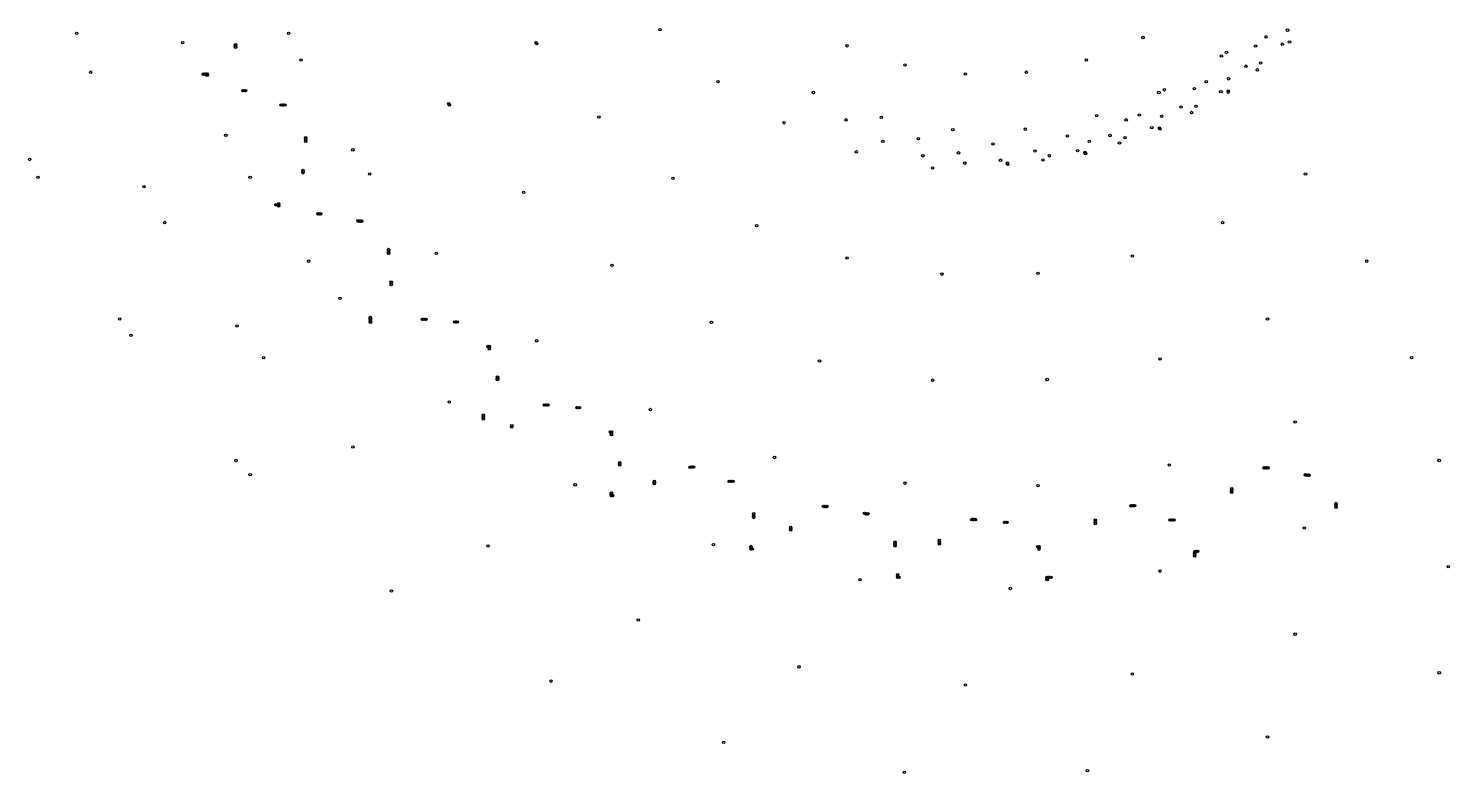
# Model space of a CAD drawing. Header units: millimetres. Extents: x -859 to 784, y -859 to 859.
# Drawn here: x -784 to 379, y -859 to -249 of the extents above; entities that cross this region are included whole.
import ezdxf

# ---------------------------------------------------------------- set-up
doc = ezdxf.new("R2010")
doc.units = ezdxf.units.MM
doc.layers.add('WorkingSpace', color=5, linetype='Continuous')

msp = doc.modelspace()

# ---------------------------------------------------------------- linework, layer by layer
at = {"layer": 'WorkingSpace'}
for centre in [(-744.6, -253), (-571, -253), (-267, -250), (128.4, -256.4), (229.2, -255.9), (246.8, -250.4), (-657.8, -260.6), (-614.5, -262.4), (-614.5, -263.4), (-614.5, -264.4), (-368.4, -260.6), (-368, -261.5), (-113.8, -263.2), (196.8, -268.6), (220.6, -263.3), (242.5, -261.9), (248.4, -260.1), (-560.8, -274.8), (-66.4, -278.9), (82, -274.8), (192.7, -271.5), (212.7, -279.9), (224.7, -277.3), (-733, -284.8), (-640.7, -286.4), (-639.7, -286.4), (-638.7, -286.4), (-637.7, -286.4), (-637.7, -287.4), (-16.9, -286.2), (33, -284.8), (198.5, -290.2), (222.1, -282.9), (-608.2, -300), (-607.2, -300), (-606.2, -300), (-219.5, -292.6), (-141.4, -301.4), (141.4, -301.4), (146, -299.2), (170.4, -298.3), (180.2, -292.5), (192.2, -300.8), (198.3, -300.1), (198.3, -301.1), (-577.1, -311.7), (-576.1, -311.7), (-575.1, -311.7), (-574.1, -311.7), (-439.9, -310.6), (-439.4, -311.5), (159.6, -313.3), (171.9, -312.8), (-317, -321.4), (-165.4, -326.2), (-114.7, -323.8), (-85.7, -321.7), (90.5, -320.4), (114.7, -323.8), (125.4, -319.9), (143.8, -320.8), (168.3, -317.8), (-622.4, -336.4), (-557, -338.3), (-27.2, -331.8), (32.2, -331.4), (66.6, -337), (101.4, -336.6), (113.7, -338.4), (135.7, -330.2), (141.9, -330.5), (142.4, -331.3), (-557, -339.3), (-557, -340.3), (-557, -341.3), (-518.4, -348.3), (-106.2, -350), (-84.5, -341.3), (-55.4, -339.1), (5.7, -343.5), (40.1, -349.3), (74.9, -349), (84.5, -341.3), (109.2, -342.7), (-783, -356.2), (-51.8, -353.2), (-22.6, -350.8), (-17.4, -359.2), (11.8, -356.8), (17.4, -359.2), (17.7, -360.2), (46.6, -356.6), (51.8, -353.2), (80.9, -350.4), (81.4, -351.3), (-776.2, -370.9), (-602.5, -370.9), (-559.2, -365.1), (-559.2, -366.1), (-559.2, -367.1), (-504.6, -368), (-256.4, -371.6), (-43.8, -363.1), (261.5, -368), (-689.4, -378.4), (-378.6, -383), (-581.2, -393.3), (-580.2, -393.3), (-579.2, -392.3), (-579.2, -393.3), (-579.2, -394.3), (-672.4, -407.8), (-546.9, -400.7), (-545.9, -400.7), (-544.9, -400.7), (-514.2, -406.4), (-513.2, -406.7), (-512.2, -406.7), (-511.2, -406.7), (193.6, -407.8), (-187.9, -410.4), (-489.2, -429.9), (-489.2, -430.9), (-554.6, -439.4), (-489.2, -431.9), (-489.2, -432.9), (-450, -433), (-306.3, -442.9), (-113.8, -436.8), (119.8, -435.2), (311.5, -439.4), (-36.2, -450), (42.5, -449.4), (-487, -456.6), (-487, -457.6), (-487, -458.6), (-529, -469.8), (-709.3, -486.8), (-504.1, -485.3), (-504.1, -486.3), (-504.1, -487.3), (-504.1, -488.3), (-504, -489.3), (-461.6, -487), (-460.6, -487), (-459.6, -487), (-458.6, -487), (-434.9, -489.2), (-433.9, -489.2), (-432.9, -489.2), (-224.8, -489.4), (230.4, -486.8), (-700, -500), (-613.2, -492.4), (-407.7, -509.2), (-406.7, -509.2), (-406.7, -510.2), (-406.7, -511.2), (-368, -504.6), (-591.4, -518.4), (-136.4, -521), (142.4, -519.4), (348.3, -518.4), (-400, -534.2), (-400, -535.2), (-400, -536.2), (-43.8, -536.8), (50, -536.2), (-439.4, -554.6), (-361.7, -557), (-360.7, -557), (-359.7, -557), (-358.7, -557), (-334.9, -559.2), (-333.9, -559.2), (-332.9, -559.2), (-411.6, -565.4), (-411.6, -566.4), (-411.6, -567.4), (-411.6, -568.4), (-274.8, -560.8), (253, -571), (-388.3, -574.1), (-388.3, -575.1), (-307.7, -579.2), (-306.7, -579.2), (-306.7, -580.2), (-306.7, -581.2), (-518.4, -591.4), (-614, -602.5), (-300, -604.2), (-300, -605.2), (-173.2, -600), (370.9, -602.5), (-602.5, -614), (-300, -606.2), (-242.4, -608.1), (-241.4, -607.8), (-240.4, -607.8), (-239.4, -607.8), (150, -606.2), (227.7, -608.5), (228.7, -608.5), (229.7, -608.5), (230.7, -608.5), (261.5, -614.2), (262.4, -614.5), (263.4, -614.5), (264.4, -614.5), (-336.4, -622.4), (-306.7, -629.2), (-271.6, -619.5), (-271.6, -620.5), (-271.6, -621.5), (-210.3, -619.5), (-209.3, -619.5), (-208.3, -619.5), (-207.3, -619.5), (-66.4, -621), (42.5, -623.1), (201.1, -625.6), (201.1, -626.6), (201.1, -627.6), (201.1, -628.6), (-306.7, -630.2), (-306.7, -631.2), (-305.7, -631.2), (-133.2, -640.1), (-132.2, -640.1), (-131.2, -640.1), (-130.2, -640.1), (118.6, -639.6), (119.6, -639.4), (120.6, -639.4), (121.6, -639.4), (286.4, -637.7), (286.4, -638.7), (286.4, -639.7), (286.4, -640.7), (-190.2, -646.1), (-190.2, -647.1), (-190.2, -648.1), (-190.2, -649.1), (-99.5, -645.8), (-98.6, -646.1), (-97.6, -646.1), (-96.6, -646.1), (-11.7, -650.8), (-10.7, -650.8), (-9.7, -650.8), (-8.7, -650.8), (89.4, -651.1), (89.4, -652.1), (150.7, -651.1), (151.7, -651.1), (152.7, -651.1), (153.7, -651.1), (-159.9, -657.2), (-159.9, -658.2), (-159.9, -659.2), (15.1, -653), (16.1, -653), (17.1, -653), (89.4, -653.1), (89.4, -654.1), (260.6, -657.8), (-407.8, -672.4), (-223.2, -671.4), (-192.4, -672.9), (-192.4, -673.9), (-192.4, -674.9), (-191.4, -674.9), (-74.6, -669.3), (-74.6, -670.3), (-74.6, -671.3), (-74.6, -672.3), (-38.3, -667.9), (-38.3, -668.9), (-38.3, -669.9), (-38.3, -670.9), (42.3, -673), (43.3, -673), (43.3, -674), (43.3, -675), (170.8, -677.7), (170.8, -678.7), (170.8, -679.7), (170.8, -680.7), (171.3, -676.8), (172.3, -676.8), (173.3, -676.8), (-72.3, -696), (-72.3, -697), (-72.3, -698), (-71.3, -698.1), (50, -698), (50, -699), (51, -698), (52, -698), (53, -698), (142.4, -693), (378.4, -689.4), (-486.8, -709.3), (-103.2, -700), (19.9, -707.2), (50, -700), (-284.8, -733), (253, -744.6), (-153.2, -771.3), (119.8, -777.2), (370.9, -776.2), (-356.2, -783), (-16.9, -786.2), (-214.8, -833), (230.4, -828.8), (-66.9, -857.6), (83, -856.2)]:
    msp.add_circle(centre, 1, dxfattribs=at)

doc.saveas('drawing.dxf')
